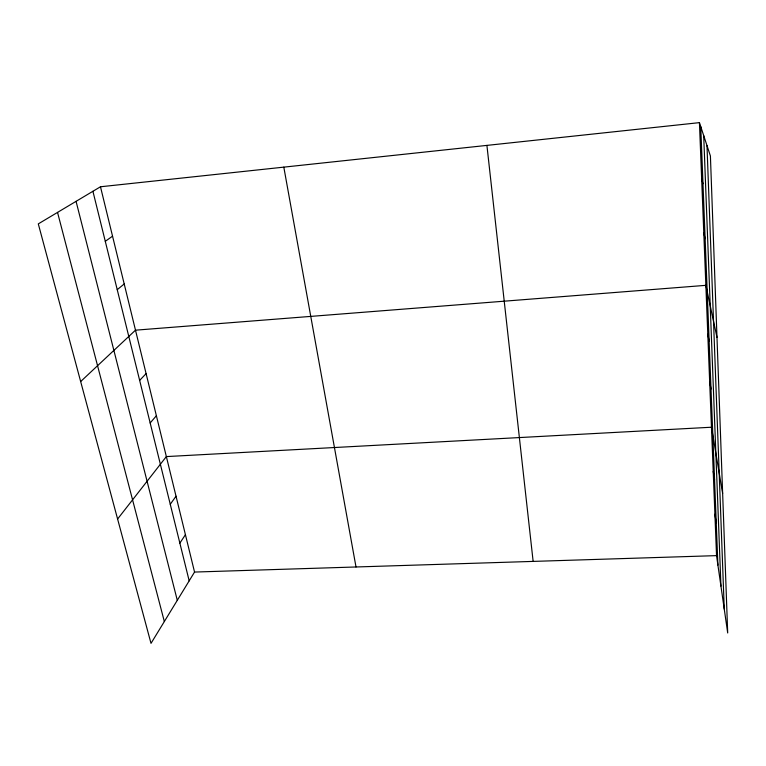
<?xml version="1.0" encoding="UTF-8"?>
<svg xmlns="http://www.w3.org/2000/svg" width="766" height="766" viewBox="0 0 766 766"><rect width="100%" height="100%" fill="white"/><g stroke="black" fill="none" stroke-linecap="round" stroke-linejoin="round"><path stroke-width="1.15" d="M100.48 186.77L194.545 572.058L151.007 643.363L38.3 223.883L100.48 186.77L699.435 122.637L710.408 155.958L727.7 632.975L716.545 555.628L699.435 122.637M179.857 543.132L185.42 534.697M170.263 504.287L176.027 496.224M117.6 519.013L166.356 456.584L711.47 427.227L722.644 493.448M150.165 422.976L156.379 415.737M139.642 380.396L146.095 373.616M80.66 381.545L135.486 330.175L705.869 285.335L716.986 337.375M117.236 289.682L124.207 283.956M105.287 241.319L112.545 236.177M194.545 572.058L716.545 555.628M701.666 178.899L702.987 183.725M57.536 212.402L164.336 621.542M76.064 201.343L177.291 600.324M92.916 191.28L189.183 580.848M703.801 233.094L705.141 238.686M707.803 334.263L709.153 341.186M283.813 167.141L356.008 566.974M709.67 381.535L711.02 389.042M713.223 471.435L714.582 479.985M714.908 514.206L716.267 523.226M486.917 145.396L533.136 561.401M700.756 126.639L717.905 565.078M706.98 145.55L724.263 609.133M703.705 135.611L720.94 586.095"/></g></svg>
